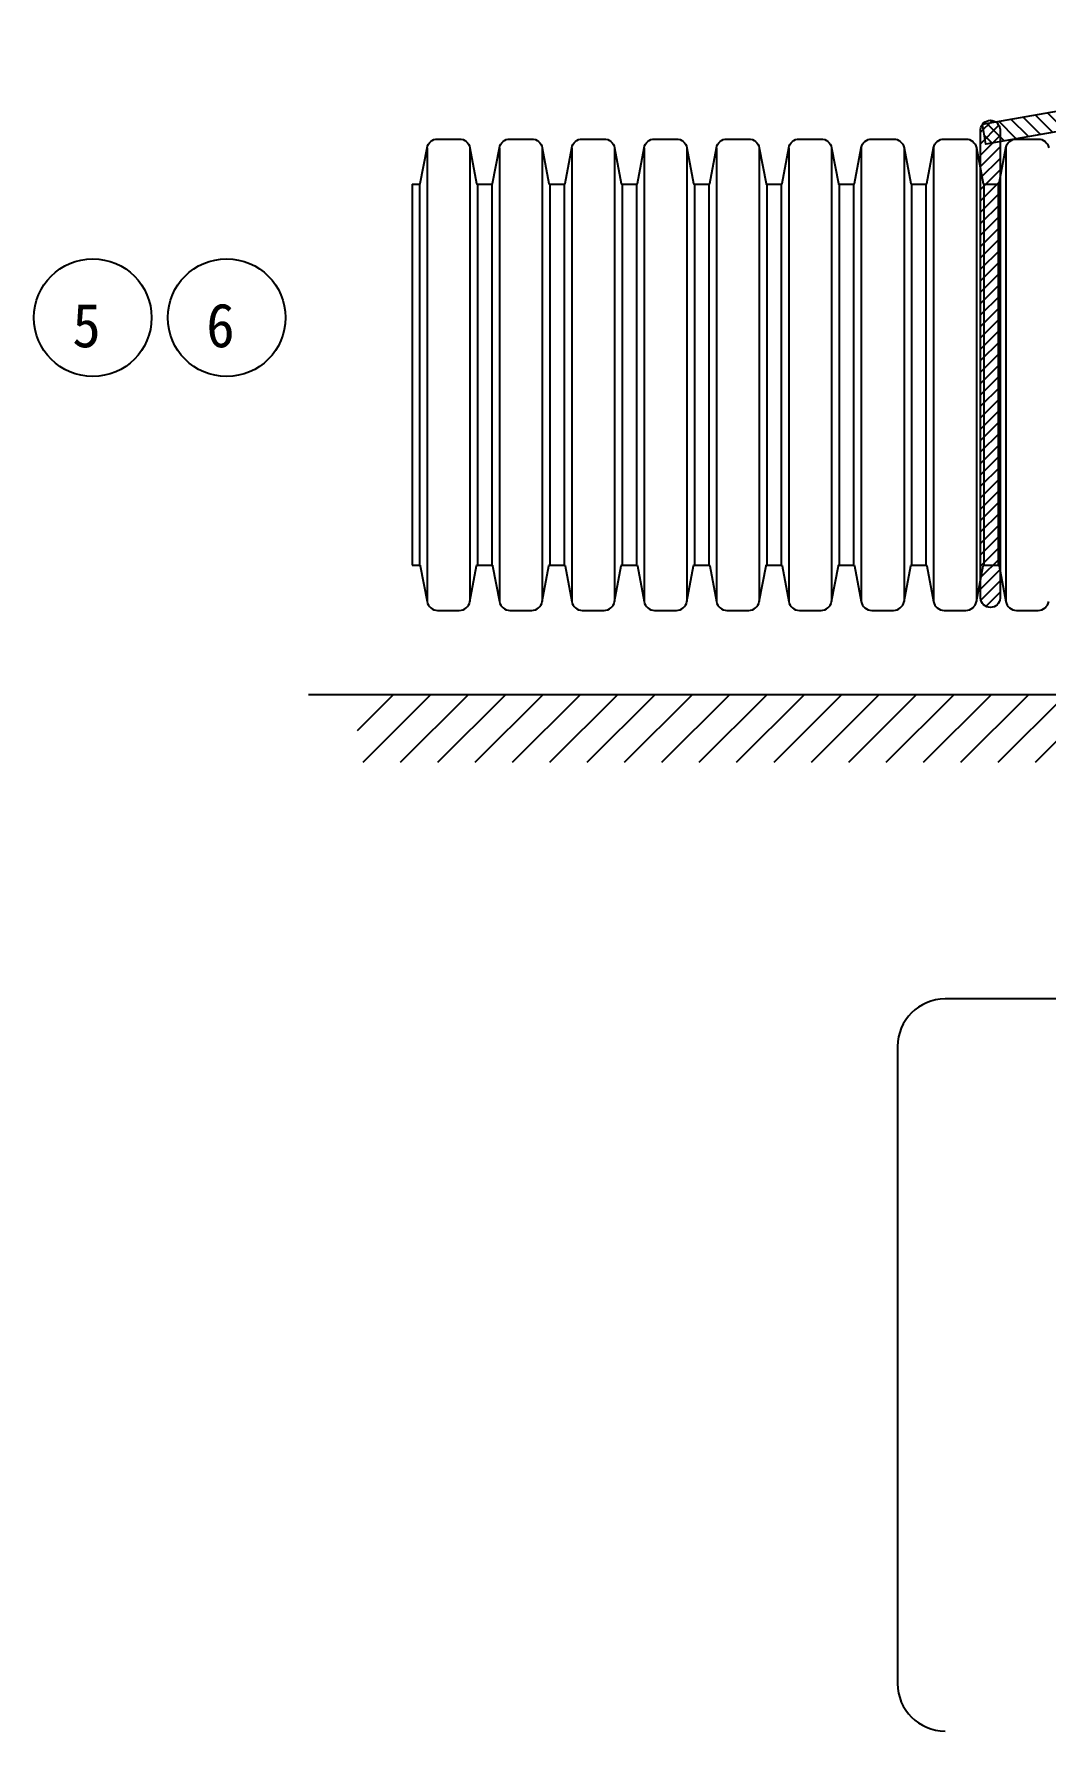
# Model space of a CAD drawing. Header units: inches. Extents: x 15 to 329, y 6 to 106.
# Drawn here: x 261.27 to 275.06, y 25.39 to 48.54 of the extents above; entities that cross this region are included whole.
import ezdxf

# ---------------------------------------------------------------- set-up
doc = ezdxf.new("R2010")
doc.units = ezdxf.units.IN
doc.header["$MEASUREMENT"] = 0
for name, color, linetype in [('ARHT', 8, 'Continuous'), ('CODN', 1, 'Continuous'), ('COMM', 7, 'Continuous'), ('FORM', 7, 'Continuous'), ('TEXT', 3, 'Continuous')]:
    doc.layers.add(name, color=color, linetype=linetype)
doc.styles.add('돋움', font='DotumChe.TTF')

# ---------------------------------------------------------------- blocks, each defined once
blk = doc.blocks.new('*X7')
at = {"color": 0, "linetype": 'Continuous'}
for p, q in [((678.3273074861756, 392.6561678868105), (679.7825715937371, 394.111431994372)), ((678.3273074861756, 391.2419543244374), (680.5993690038549, 393.5140158421167)), ((678.3273074861756, 389.8277407620643), (680.7516512676799, 392.2520845435686)), ((678.3273074861756, 388.4135271996913), (680.7516512676799, 390.8378709811956)), ((678.3273074861756, 386.9993136373181), (680.7516512676799, 389.4236574188224)), ((678.3273074861756, 385.585100074945), (680.7516512676799, 388.0094438564493)), ((678.3273074861756, 384.1708865125719), (680.7516512676799, 386.5952302940762)), ((678.3273074861756, 382.7566729501988), (680.7516512676799, 385.1810167317032)), ((678.3273074861756, 381.3424593878257), (680.7516512676799, 383.76680316933)), ((678.3273074861756, 379.9282458254527), (680.7516512676799, 382.3525896069569)), ((678.3273074861756, 378.5140322630795), (680.7516512676799, 380.9383760445838)), ((678.3273074861756, 377.0998187007064), (680.7516512676799, 379.5241624822107)), ((678.3273074861756, 375.6856051383333), (680.7516512676799, 378.1099489198376)), ((678.3273074861756, 374.2713915759603), (680.7516512676799, 376.6957353574646)), ((678.3273074861756, 372.8571780135872), (680.7516512676799, 375.2815217950915)), ((678.3273074861756, 371.442964451214), (680.7516512676799, 373.8673082327184)), ((678.3273074861756, 370.0287508888409), (680.7516512676799, 372.4530946703453)), ((678.3273074861756, 368.6145373264679), (680.7516512676799, 371.0388811079721)), ((678.3273074861756, 367.2003237640948), (680.7516512676799, 369.624667545599)), ((678.3273074861756, 365.7861102017217), (680.7516512676799, 368.210453983226)), ((678.3273074861756, 364.3718966393486), (680.7516512676799, 366.7962404208529)), ((678.3273074861756, 362.9576830769755), (680.7516512676799, 365.3820268584798)), ((678.3273074861756, 361.5434695146024), (680.7516512676799, 363.9678132961067)), ((678.3273074861756, 360.1292559522293), (680.7516512676799, 362.5535997337336)), ((678.3273074861756, 358.7150423898563), (680.7516512676799, 361.1393861713605)), ((678.3273074861756, 357.3008288274831), (680.7516512676799, 359.7251726089874)), ((678.3273074861756, 355.88661526511), (680.7516512676799, 358.3109590466143)), ((678.3273074861756, 354.4724017027369), (680.7516512676799, 356.8967454842413)), ((678.3273074861758, 353.0581881403639), (680.7516512676799, 355.4825319218681)), ((678.3273074861758, 351.6439745779908), (680.7516512676799, 354.068318359495)), ((678.3273074861758, 350.2297610156177), (680.75165126768, 352.654104797122)), ((678.3273074861758, 348.8155474532447), (680.75165126768, 351.2398912347489)), ((678.3273074861758, 347.4013338908716), (680.75165126768, 349.8256776723759)), ((678.3273074861758, 345.9871203284985), (680.75165126768, 348.4114641100027)), ((678.3273074861758, 344.5729067661254), (680.75165126768, 346.9972505476296)), ((678.3273074861758, 343.1586932037523), (680.75165126768, 345.5830369852565)), ((678.3273074861758, 341.7444796413791), (680.75165126768, 344.1688234228835)), ((678.3273074861758, 340.3302660790061), (680.75165126768, 342.7546098605104)), ((678.3273074861758, 338.916052516633), (680.75165126768, 341.3403962981373)), ((678.3273074861758, 337.5018389542599), (680.75165126768, 339.9261827357642)), ((678.3273074861758, 336.0876253918867), (680.75165126768, 338.511969173391)), ((678.3638933707198, 334.7099977140576), (680.75165126768, 337.0977556110179)), ((678.9957324415042, 333.927623222469), (680.75165126768, 335.6835420486449))]:
    blk.add_line(p, q, dxfattribs=at)
blk = doc.blocks.new('*X14')
at = {"color": 0, "linetype": 'Continuous'}
for p, q in [((855.7141440718468, 301.1125499493448), (853.9873186259435, 302.8393753952478)), ((856.9174103460207, 301.3234972375441), (855.1906062471757, 303.0503013363888)), ((858.1206766201946, 301.5344445257433), (856.3938938684078, 303.2612272775297)), ((859.3239428943683, 301.7453918139425), (857.5971814896401, 303.4721532186707)), ((859.972614384567, 302.5109338861168), (858.8004691108722, 303.6830791598117)), ((860.0338597498378, 303.8639020832192), (860.0037567321043, 303.8940051009527)), ((846.0880138784559, 299.4249716437511), (844.3610176560866, 301.1519678661202)), ((847.2912801526297, 299.6359189319504), (845.5643052773188, 301.3628938072611)), ((848.4945464268036, 299.8468662201496), (846.7675928985509, 301.5738197484021)), ((849.6978127009775, 300.0578135083488), (847.970880519783, 301.784745689543)), ((850.9010789751513, 300.268760796548), (849.1741681410151, 301.995671630684)), ((852.1043452493253, 300.4797080847472), (850.3774557622472, 302.206597571825)), ((853.3076115234992, 300.6906553729464), (851.5807433834793, 302.4175235129659)), ((854.5108777976731, 300.9016026611457), (852.7840310047117, 302.6284494541069)), ((836.4618836850647, 297.7373933381573), (834.7347166862294, 299.4645603369924)), ((837.6651499592385, 297.9483406263566), (835.9380043074615, 299.6754862781334)), ((838.8684162334126, 298.1592879145558), (837.1412919286937, 299.8864122192744)), ((840.0716825075865, 298.370235202755), (838.344579549926, 300.0973381604153)), ((841.2749487817604, 298.5811824909542), (839.5478671711581, 300.3082641015563)), ((842.4782150559344, 298.7921297791535), (840.7511547923903, 300.5191900426973)), ((843.681481330108, 299.0030770673526), (841.9544424136224, 300.7301159838382)), ((844.8847476042819, 299.2140243555519), (843.1577300348545, 300.9410419249792)), ((826.8357534916739, 296.0498150325636), (825.1084157163725, 297.7771528078648)), ((828.0390197658478, 296.2607623207629), (826.3117033376046, 297.9880787490058)), ((829.2422860400217, 296.471709608962), (827.5149909588367, 298.1990046901468)), ((830.4455523141954, 296.6826568971613), (828.7182785800688, 298.4099306312877)), ((831.6488185883693, 296.8936041853605), (829.921566201301, 298.6208565724286)), ((832.8520848625432, 297.1045514735596), (831.124853822533, 298.8317825135696)), ((834.0553511367169, 297.3154987617589), (832.3281414437652, 299.0427084547106)), ((835.2586174108908, 297.5264460499581), (833.5314290649973, 299.2536343958515)), ((817.2096232982828, 294.3622367269699), (815.4821147465153, 296.0897452787371)), ((818.4128895724566, 294.5731840151691), (816.6854023677474, 296.3006712198781)), ((819.6161558466305, 294.7841313033683), (817.8886899889798, 296.511597161019)), ((820.8194221208045, 294.9950785915675), (819.0919776102119, 296.72252310216)), ((822.0226883949783, 295.2060258797667), (820.2952652314439, 296.9334490433009)), ((823.2259546691522, 295.4169731679659), (821.498552852676, 297.1443749844419)), ((824.4292209433261, 295.6279204561652), (822.7018404739081, 297.3553009255829)), ((825.6324872174999, 295.8388677443644), (823.9051280951404, 297.5662268667238)), ((811.1932919274133, 293.3075002859737), (809.4656766403547, 295.0351155730323)), ((812.3965582015871, 293.518447574173), (810.6689642615868, 295.2460415141733)), ((813.599824475761, 293.7293948623722), (811.8722518828189, 295.4569674553142)), ((814.8030907499351, 293.9403421505714), (813.0755395040511, 295.6678933964552)), ((816.006357024109, 294.1512894387707), (814.2788271252832, 295.8788193375962)), ((809.9900256532394, 293.0965529977745), (809.2438072955138, 293.8427713555001))]:
    blk.add_line(p, q, dxfattribs=at)

msp = doc.modelspace()

# ---------------------------------------------------------------- hatches: boundary and pattern name
at = {"layer": 'ARHT', "linetype": 'Continuous'}
h = msp.add_hatch(dxfattribs=at)
h.set_pattern_fill('_U', color=256, scale=0.3603484995162736, angle=225, style=0, pattern_type=0)
h.set_pattern_definition([(225, (13.35774974658972, -33.90651436250541), (0.2548048675983544, -0.2548048675983544), [])])
h.paths.add_polyline_path([(265.6839249614484, 39.52691418255402), (265.6839249614484, 38.60491715575214), (302.366792256029, 38.60491715575214), (302.366792256029, 39.52691418255402)])

# ---------------------------------------------------------------- linework, layer by layer
for p, q in [((266.6336181727664, 46.9887328737543), (266.6336181727664, 40.79768746818245)), ((267.2182123920937, 46.9887328737543), (267.2182123920937, 40.79768746818245)), ((267.6206402233863, 46.9887328737543), (267.6206402233863, 40.79768746818245)), ((268.2052344373492, 46.9887328737543), (268.2052344373492, 40.79768746818245)), ((268.6076622632774, 46.9887328737543), (268.6076622632774, 40.79768746818245)), ((269.1922564879692, 46.9887328737543), (269.1922564879692, 40.79768746818245)), ((269.5946843085329, 46.9887328737543), (269.5946843085329, 40.79768746818245)), ((270.1792785278604, 46.9887328737543), (270.1792785278604, 40.79768746818245)), ((270.5817063537884, 46.9887328737543), (270.5817063537884, 40.79768746818245)), ((271.1663005731159, 46.9887328737543), (271.1663005731159, 40.79768746818245)), ((271.5687283936795, 46.9887328737543), (271.5687283936795, 40.79768746818245)), ((272.153322613007, 46.9887328737543), (272.153322613007, 40.79768746818245)), ((272.555750438935, 46.9887328737543), (272.555750438935, 40.79768746818245)), ((273.1403446582626, 46.9887328737543), (273.1403446582626, 40.79768746818245)), ((273.5427724841906, 46.9887328737543), (273.5427724841906, 40.79768746818245)), ((274.1273667035181, 46.9887328737543), (274.1273667035181, 40.79768746818245)), ((274.5297945294461, 46.9887328737543), (274.5297945294461, 40.79768746818245)), ((266.4324042651667, 46.49135486479221), (266.4324042651667, 41.29506546641571)), ((266.5307603225722, 46.49135486479221), (266.5307603225722, 41.29506546641571)), ((267.3210702530167, 46.49135486479221), (267.3210702530167, 41.29506546641571)), ((267.5177823624634, 46.49135486479221), (267.5177823624634, 41.29506546641571)), ((268.3080922929078, 46.49135486479221), (268.3080922929078, 41.29506546641571)), ((268.504804407719, 46.49135486479221), (268.504804407719, 41.29506546641571)), ((269.2951143381633, 46.49135486479221), (269.2951143381633, 41.29506546641571)), ((269.4918264529745, 46.49135486479221), (269.4918264529745, 41.29506546641571)), ((270.2821363834188, 46.49135486479221), (270.2821363834188, 41.29506546641571)), ((270.4788484928656, 46.49135486479221), (270.4788484928656, 41.29506546641571)), ((271.2691584233099, 46.49135486479221), (271.2691584233099, 41.29506546641571)), ((271.4658705434855, 46.49135486479221), (271.4658705434855, 41.29506546641571)), ((272.2561804739299, 46.49135486479221), (272.2561804739299, 41.29506546641571)), ((272.452892588741, 46.49135486479221), (272.452892588741, 41.29506546641571)), ((273.243202513821, 46.49135486479221), (273.243202513821, 41.29506546641571)), ((273.4399146286321, 46.49135486479221), (273.4399146286321, 41.29506546641571)), ((274.2302245590766, 46.49135486479221), (274.2302245590766, 41.29506546641571)), ((274.4269366738876, 46.49135486479221), (274.4269366738876, 41.29506546641571))]:
    msp.add_line(p, q, dxfattribs=at)
at = {"layer": 'CODN'}
for centre in [(262.0742716268279, 44.67104141499068), (263.9006466410153, 44.67104141499068)]:
    msp.add_circle(centre, 0.802594386341084, dxfattribs=at)
at = {"layer": 'COMM'}
msp.add_lwpolyline([(281.231278035416, 48.54157376106372), (281.2185268781322, 48.25988867993918), (274.2576089850743, 47.0395546754764), (274.2106999549944, 47.31092697943933)], close=True, dxfattribs=at)
msp.add_lwpolyline([(274.4520428798279, 42.89745605344888), (274.4520428798279, 40.84317887837831, -0.9462216376249306), (274.1849803010304, 40.84317887837831), (274.1849803010304, 42.89745605344888), (274.1849803010304, 47.23712166394473, -0.9462216376249306), (274.4520428798279, 47.23712166394473)], format="xyb", close=True, dxfattribs=at)
for points in [[(266.4324042651667, 46.49135486479221), (266.5307603225722, 46.49135486479221, 0.3609113025726384), (266.5421288708463, 46.50078992660462), (266.6336181727664, 46.9887328737543, -0.3609113025726389), (266.7776198486106, 47.10824364240636), (267.0742107269783, 47.10824364240636, -0.3609113025726453), (267.2182123920937, 46.9887328737543), (267.3097016940138, 46.50078992660462, 0.3609113025726384), (267.3210702530167, 46.49135486479221), (267.4194263104222, 46.49135486479221), (267.5177823624634, 46.49135486479221, 0.3609113025726384), (267.5291509161019, 46.50078992660462), (267.6206402233863, 46.9887328737543, -0.3609113025726389), (267.7646418938662, 47.10824364240636), (268.0612327668694, 47.10824364240636, -0.3609113025726453), (268.2052344373492, 46.9887328737543), (268.2967237392693, 46.50078992660462, 0.3609113025726384), (268.3080922929078, 46.49135486479221), (268.4064483503133, 46.49135486479221), (268.504804407719, 46.49135486479221, 0.3609113025726384), (268.5161729613574, 46.50078992660462), (268.6076622632774, 46.9887328737543, -0.3609113025726389), (268.7516639337572, 47.10824364240636), (269.0482548121249, 47.10824364240636, -0.3609113025726453), (269.1922564879692, 46.9887328737543), (269.2837457898893, 46.50078992660462, 0.3609113025726384), (269.2951143381633, 46.49135486479221), (269.3934703955688, 46.49135486479221), (269.4918264529745, 46.49135486479221, 0.3609113025726384), (269.5031950066129, 46.50078992660462), (269.5946843085329, 46.9887328737543, -0.3609113025726389), (269.7386859790128, 47.10824364240636), (270.0352768573804, 47.10824364240636, -0.3609113025726453), (270.1792785278604, 46.9887328737543), (270.2707678297804, 46.50078992660462, 0.3609113025726384), (270.2821363834188, 46.49135486479221), (270.38049243546, 46.49135486479221), (270.4788484928656, 46.49135486479221, 0.3609113025726384), (270.4902170518684, 46.50078992660462), (270.5817063537884, 46.9887328737543, -0.3609113025726389), (270.725708018904, 47.10824364240636), (271.022298902636, 47.10824364240636, -0.3609113025726453), (271.1663005731159, 46.9887328737543), (271.2577898750359, 46.50078992660462, 0.3609113025726384), (271.2691584233099, 46.49135486479221), (271.3675144807156, 46.49135486479221), (271.4658705434855, 46.49135486479221, 0.3609113025726384), (271.4772390917595, 46.50078992660462), (271.5687283936795, 46.9887328737543, -0.3609113025726389), (271.7127300641595, 47.10824364240636), (272.0093209478916, 47.10824364240636, -0.3609113025726453), (272.153322613007, 46.9887328737543), (272.2448119202915, 46.50078992660462, 0.3609113025726384), (272.2561804739299, 46.49135486479221), (272.3545365313355, 46.49135486479221), (272.452892588741, 46.49135486479221, 0.3609113025726384), (272.4642611370151, 46.50078992660462), (272.555750438935, 46.9887328737543, -0.3609113025726389), (272.699752109415, 47.10824364240636), (272.9963429877827, 47.10824364240636, -0.3609113025726453), (273.1403446582626, 46.9887328737543), (273.2318339601825, 46.50078992660462, 0.3609113025726384), (273.243202513821, 46.49135486479221), (273.3415585712266, 46.49135486479221), (273.4399146286321, 46.49135486479221, 0.3609113025726384), (273.4512831822706, 46.50078992660462), (273.5427724841906, 46.9887328737543, -0.3609113025726389), (273.6867741546705, 47.10824364240636), (273.9833650330382, 47.10824364240636, -0.3609113025726453), (274.1273667035181, 46.9887328737543), (274.2188560054381, 46.50078992660462, 0.3609113025726384), (274.2302245590766, 46.49135486479221), (274.3285806164821, 46.49135486479221), (274.4269366738876, 46.49135486479221, 0.3609113025726384), (274.4383052275261, 46.50078992660462), (274.5297945294461, 46.9887328737543, -0.3609113025726389), (274.673796199926, 47.10824364240636), (274.9703870782937, 47.10824364240636, -0.3609113025726453), (275.1143887434092, 46.9887328737543)], [(266.4324042651667, 41.29506546641571), (266.5307603225722, 41.29506546641571, -0.3609113025726384), (266.5421288708463, 41.2856304046033), (266.6336181727664, 40.79768746818245, 0.3609113025726389), (266.7776198486106, 40.67817668880155), (267.0742107269783, 40.67817668880155, 0.3609113025726453), (267.2182123920937, 40.79768746818245), (267.3097016940138, 41.2856304046033, -0.3609113025726384), (267.3210702530167, 41.29506546641571), (267.4194263104222, 41.29506546641571), (267.5177823624634, 41.29506546641571, -0.3609113025726384), (267.5291509161019, 41.2856304046033), (267.6206402233863, 40.79768746818245, 0.3609113025726389), (267.7646418938662, 40.67817668880155), (268.0612327668694, 40.67817668880155, 0.3609113025726453), (268.2052344373492, 40.79768746818245), (268.2967237392693, 41.2856304046033, -0.3609113025726384), (268.3080922929078, 41.29506546641571), (268.4064483503133, 41.29506546641571), (268.504804407719, 41.29506546641571, -0.3609113025726384), (268.5161729613574, 41.2856304046033), (268.6076622632774, 40.79768746818245, 0.3609113025726389), (268.7516639337572, 40.67817668880155), (269.0482548121249, 40.67817668880155, 0.3609113025726453), (269.1922564879692, 40.79768746818245), (269.2837457898893, 41.2856304046033, -0.3609113025726384), (269.2951143381633, 41.29506546641571), (269.3934703955688, 41.29506546641571), (269.4918264529745, 41.29506546641571, -0.3609113025726384), (269.5031950066129, 41.2856304046033), (269.5946843085329, 40.79768746818245, 0.3609113025726389), (269.7386859790128, 40.67817668880155), (270.0352768573804, 40.67817668880155, 0.3609113025726453), (270.1792785278604, 40.79768746818245), (270.2707678297804, 41.2856304046033, -0.3609113025726384), (270.2821363834188, 41.29506546641571), (270.38049243546, 41.29506546641571), (270.4788484928656, 41.29506546641571, -0.3609113025726384), (270.4902170518684, 41.2856304046033), (270.5817063537884, 40.79768746818245, 0.3609113025726389), (270.725708018904, 40.67817668880155), (271.022298902636, 40.67817668880155, 0.3609113025726453), (271.1663005731159, 40.79768746818245), (271.2577898750359, 41.2856304046033, -0.3609113025726384), (271.2691584233099, 41.29506546641571), (271.3675144807156, 41.29506546641571), (271.4658705434855, 41.29506546641571, -0.3609113025726384), (271.4772390917595, 41.2856304046033), (271.5687283936795, 40.79768746818245, 0.3609113025726389), (271.7127300641595, 40.67817668880155), (272.0093209478916, 40.67817668880155, 0.3609113025726453), (272.153322613007, 40.79768746818245), (272.2448119202915, 41.2856304046033, -0.3609113025726384), (272.2561804739299, 41.29506546641571), (272.3545365313355, 41.29506546641571), (272.452892588741, 41.29506546641571, -0.3609113025726384), (272.4642611370151, 41.2856304046033), (272.555750438935, 40.79768746818245, 0.3609113025726389), (272.699752109415, 40.67817668880155), (272.9963429877827, 40.67817668880155, 0.3609113025726453), (273.1403446582626, 40.79768746818245), (273.2318339601825, 41.2856304046033, -0.3609113025726384), (273.243202513821, 41.29506546641571), (273.3415585712266, 41.29506546641571), (273.4399146286321, 41.29506546641571, -0.3609113025726384), (273.4512831822706, 41.2856304046033), (273.5427724841906, 40.79768746818245, 0.3609113025726389), (273.6867741546705, 40.67817668880155), (273.9833650330382, 40.67817668880155, 0.3609113025726453), (274.1273667035181, 40.79768746818245), (274.2188560054381, 41.2856304046033, -0.3609113025726384), (274.2302245590766, 41.29506546641571), (274.3285806164821, 41.29506546641571), (274.4269366738876, 41.29506546641571, -0.3609113025726384), (274.4383052275261, 41.2856304046033), (274.5297945294461, 40.79768746818245, 0.3609113025726389), (274.673796199926, 40.67817668880155), (274.9703870782937, 40.67817668880155, 0.3609113025726453), (275.1143887434092, 40.79768746818245)]]:
    msp.add_lwpolyline(points, format="xyb", dxfattribs=at)
msp.add_lwpolyline([(303.2143292991244, 39.52691418255402), (284.1151020286244, 39.52691418255402), (265.0158747581245, 39.52691418255402)], dxfattribs=at)
at = {"layer": 'FORM'}
for p, q in [((283.6491903225341, 35.37620323682511), (273.7011272505596, 35.37620323682511)), ((273.0524999526808, 34.72757593089968), (273.0524999526808, 26.03763451599976))]:
    msp.add_line(p, q, dxfattribs=at)
for centre, start, end in [((273.7011272505596, 34.72757593089968), 90, 180), ((273.7011272505596, 26.03763451599976), 180, 270)]:
    msp.add_arc(centre, 0.6486272991292924, start, end, dxfattribs=at)

# ---------------------------------------------------------------- block references
at = {"layer": 'ARHT', "linetype": 'Continuous'}
for name, p, xscale, yscale, zscale in [('*X14', (162.8057797577722, 6.695093607825797), 0.1376983880997853, 0.1376983880997853, 0.1376983880997853), ('*X7', (199.4613189581087, 3.945956337968958), 0.1101587104798282, 0.1101587104798282, 0.1101587104798282)]:
    msp.add_blockref(name, p, dxfattribs=dict(at, xscale=xscale, yscale=yscale, zscale=zscale))

# ---------------------------------------------------------------- texts
at = {"layer": 'TEXT', "style": '돋움'}
for s, p in [('5', (261.795632172582, 44.26698011572591)), ('6', (263.6220071814051, 44.26698011572591))]:
    msp.add_text(s, height=0.6, dxfattribs=at).set_placement(p)

doc.saveas('drawing.dxf')
